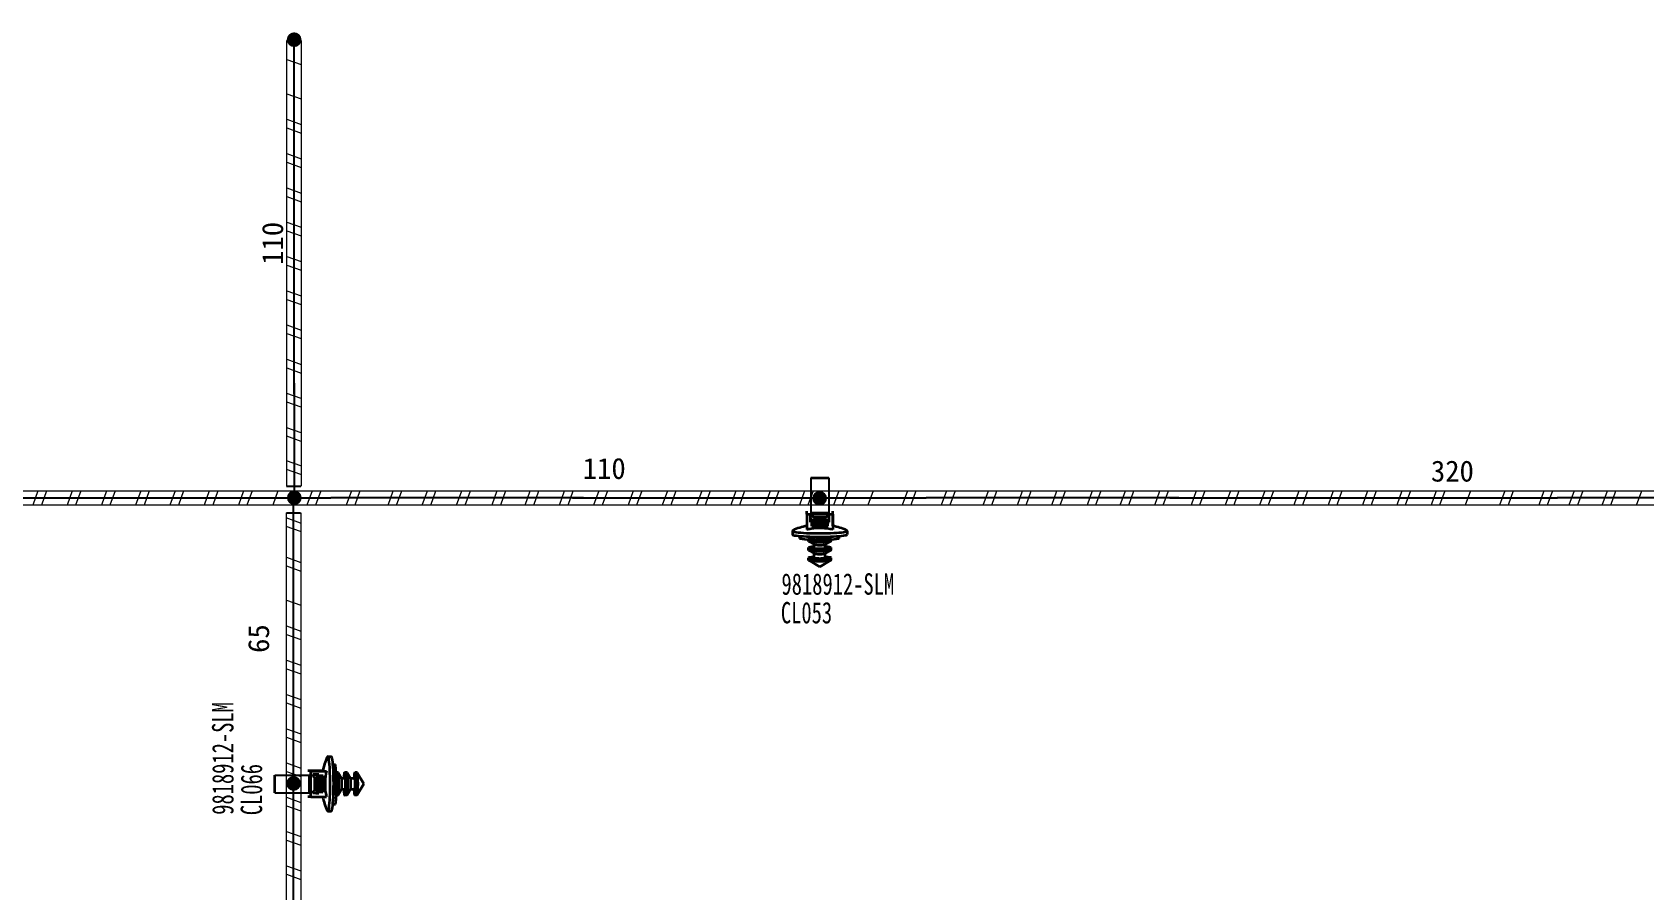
# Model space of a CAD drawing. Header units: millimetres. Extents: x 17 to 3784, y 12 to 1382.
# Drawn here: x 1144.3 to 1255.1, y 1055.8 to 1114.8 of the extents above; entities that cross this region are included whole.
import ezdxf

# ---------------------------------------------------------------- set-up
doc = ezdxf.new("R2010")
doc.units = ezdxf.units.MM
doc.layers.add('ENT', color=7, linetype='Continuous', lineweight=18)
doc.layers.add('粗实线层', color=7, linetype='Continuous', lineweight=35)
doc.styles.add('FangSong_GB2312_Style', font='simfang.ttf')
doc.styles.add('foton', font='', dxfattribs={"width": 0.7})
doc.styles.get('foton').set_extended_font_data('宋体')

msp = doc.modelspace()

# ---------------------------------------------------------------- hatches: boundary and pattern name
h = msp.add_hatch(color=0)
edge = h.paths.add_edge_path(flags=0)
edge.add_arc((1162.3, 1114.28), 0.507, 180, 540)
h = msp.add_hatch(color=0)
edge = h.paths.add_edge_path(flags=0)
edge.add_arc((1162.31, 1082.81), 0.507, 180, 540)
h = msp.add_hatch(color=0)
edge = h.paths.add_edge_path(flags=0)
edge.add_arc((1198.39, 1082.77), 0.507, 180, 540)
h = msp.add_hatch(color=0)
edge = h.paths.add_edge_path(flags=0)
edge.add_arc((1162.26, 1063.18), 0.507, 180, 540)

# ---------------------------------------------------------------- linework, layer by layer
msp.add_line((1161.8, 1114.22), (1162.78, 1114.22))
at = {"color": 0}
for p, q in [((1161.78, 1083.61), (1162.77, 1083.61)), ((1197.79, 1084.17), (1197.79, 1081.78)), ((1199.01, 1084.17), (1199.01, 1081.78)), ((1161.77, 1081.77), (1162.74, 1081.77)), ((1160.97, 1063.76), (1163.36, 1063.76)), ((1160.97, 1062.54), (1163.36, 1062.54))]:
    msp.add_line(p, q, dxfattribs=at)
at = {"color": 0, "lineweight": 35, "ltscale": 0.137499}
for p, q in [((1197.79, 1084.17), (1199.01, 1084.17)), ((1197.79, 1081.78), (1199.01, 1081.78)), ((1160.97, 1062.54), (1160.97, 1063.76)), ((1163.36, 1062.54), (1163.36, 1063.76))]:
    msp.add_line(p, q, dxfattribs=at)
at = {"color": 0, "lineweight": 35, "ltscale": 0.021804}
for p, q in [((1197.51, 1081.69), (1197.52, 1081.89)), ((1197.77, 1081.34), (1197.76, 1081.14)), ((1197.85, 1081.34), (1197.85, 1081.14)), ((1197.85, 1081.05), (1197.85, 1080.86)), ((1198.96, 1081.34), (1198.95, 1081.14)), ((1199.29, 1081.69), (1199.29, 1081.89)), ((1163.45, 1064.03), (1163.25, 1064.04)), ((1163.81, 1063.71), (1164, 1063.7)), ((1163.45, 1062.26), (1163.25, 1062.27)), ((1163.8, 1062.6), (1164, 1062.59)), ((1163.8, 1062.51), (1164, 1062.51)), ((1164.09, 1062.6), (1164.28, 1062.59))]:
    msp.add_line(p, q, dxfattribs=at)
at = {"color": 0, "lineweight": 35, "ltscale": 0.199999}
for p, q in [((1197.51, 1081.69), (1199.29, 1081.69)), ((1163.45, 1062.26), (1163.45, 1064.03))]:
    msp.add_line(p, q, dxfattribs=at)
at = {"color": 0, "lineweight": 35, "ltscale": 0.120856}
for p, q in [((1197.51, 1081.69), (1197.51, 1080.62)), ((1199.29, 1081.69), (1199.29, 1080.62)), ((1163.45, 1064.03), (1164.52, 1064.03)), ((1163.45, 1062.26), (1164.52, 1062.26))]:
    msp.add_line(p, q, dxfattribs=at)
at = {"color": 0, "lineweight": 35, "ltscale": 0.047321}
for p, q in [((1197.76, 1081.14), (1197.76, 1081.56)), ((1199.04, 1081.14), (1199.04, 1081.56)), ((1164, 1063.79), (1163.58, 1063.79)), ((1164, 1062.51), (1163.58, 1062.51))]:
    msp.add_line(p, q, dxfattribs=at)
at = {"color": 0, "lineweight": 35, "ltscale": 0.014999}
for p, q in [((1197.89, 1081.56), (1197.76, 1081.56)), ((1163.58, 1062.64), (1163.58, 1062.51))]:
    msp.add_line(p, q, dxfattribs=at)
at = {"color": 0, "lineweight": 35, "ltscale": 0.010001}
for p, q in [((1197.76, 1081.14), (1197.85, 1081.14)), ((1198.95, 1081.14), (1199.04, 1081.14)), ((1164, 1063.7), (1164, 1063.79)), ((1164, 1062.51), (1164, 1062.59))]:
    msp.add_line(p, q, dxfattribs=at)
at = {"color": 0, "lineweight": 35, "ltscale": 0.025537}
for p, q in [((1197.77, 1081.34), (1197.77, 1081.56)), ((1163.8, 1062.51), (1163.58, 1062.51))]:
    msp.add_line(p, q, dxfattribs=at)
at = {"color": 0, "lineweight": 35, "ltscale": 0.01}
for p, q in [((1197.77, 1081.34), (1197.85, 1081.34)), ((1163.8, 1062.51), (1163.8, 1062.6))]:
    msp.add_line(p, q, dxfattribs=at)
at = {"color": 0, "lineweight": 35, "ltscale": 0.032373}
for p, q in [((1197.85, 1081.05), (1197.85, 1081.34)), ((1197.85, 1080.86), (1197.85, 1081.14)), ((1164.09, 1062.6), (1163.8, 1062.6)), ((1164.28, 1062.59), (1164, 1062.59))]:
    msp.add_line(p, q, dxfattribs=at)
at = {"color": 0, "lineweight": 35, "ltscale": 0.01149}
for p, q in [((1197.96, 1081.05), (1197.85, 1081.05)), ((1164.09, 1062.7), (1164.09, 1062.6))]:
    msp.add_line(p, q, dxfattribs=at)
at = {"color": 0, "lineweight": 35, "ltscale": 0.012451}
for p, q in [((1197.89, 1081.56), (1197.89, 1081.45)), ((1197.96, 1081.13), (1197.96, 1081.02)), ((1198.84, 1081.13), (1198.84, 1081.02)), ((1198.91, 1081.56), (1198.91, 1081.45)), ((1163.58, 1063.66), (1163.69, 1063.66)), ((1164.01, 1063.59), (1164.12, 1063.59)), ((1163.58, 1062.64), (1163.69, 1062.64)), ((1164.01, 1062.7), (1164.12, 1062.7))]:
    msp.add_line(p, q, dxfattribs=at)
at = {"color": 0, "lineweight": 35, "ltscale": 0.114999}
for p, q in [((1198.91, 1081.45), (1197.89, 1081.45)), ((1163.69, 1063.66), (1163.69, 1062.64))]:
    msp.add_line(p, q, dxfattribs=at)
at = {"color": 0, "lineweight": 35, "ltscale": 0.1}
for p, q in [((1197.96, 1081.33), (1198.84, 1081.33)), ((1197.96, 1080.93), (1198.85, 1080.93)), ((1163.81, 1062.71), (1163.81, 1063.59)), ((1164.21, 1062.71), (1164.21, 1063.59))]:
    msp.add_line(p, q, dxfattribs=at)
at = {"color": 0, "lineweight": 35, "ltscale": 0.000439834}
for p, q in [((1197.96, 1081.33), (1197.96, 1081.32)), ((1163.81, 1062.71), (1163.82, 1062.71))]:
    msp.add_line(p, q, dxfattribs=at)
at = {"color": 0, "lineweight": 35, "ltscale": 0.099999}
for p, q in [((1197.96, 1081.32), (1198.84, 1081.32)), ((1197.96, 1081.15), (1198.84, 1081.15)), ((1163.82, 1062.71), (1163.82, 1063.59)), ((1163.99, 1062.71), (1163.99, 1063.59))]:
    msp.add_line(p, q, dxfattribs=at)
at = {"color": 0, "lineweight": 35, "ltscale": 0.019922}
for p, q in [((1197.96, 1081.32), (1197.96, 1081.15)), ((1198.84, 1081.32), (1198.84, 1081.15)), ((1163.82, 1063.59), (1163.99, 1063.59)), ((1163.82, 1062.71), (1163.99, 1062.71))]:
    msp.add_line(p, q, dxfattribs=at)
at = {"color": 0, "lineweight": 35, "ltscale": 0.002181}
for p, q in [((1197.96, 1081.15), (1197.96, 1081.13)), ((1198.84, 1081.15), (1198.84, 1081.13)), ((1163.99, 1063.59), (1164.01, 1063.59)), ((1163.99, 1062.71), (1164.01, 1062.7))]:
    msp.add_line(p, q, dxfattribs=at)
at = {"color": 0, "lineweight": 35, "ltscale": 0.099998}
for p, q in [((1197.96, 1081.13), (1198.84, 1081.13)), ((1197.96, 1081.02), (1198.84, 1081.02)), ((1164.01, 1062.7), (1164.01, 1063.59)), ((1164.12, 1062.7), (1164.12, 1063.59))]:
    msp.add_line(p, q, dxfattribs=at)
at = {"color": 0, "lineweight": 35, "ltscale": 0.009468}
for p, q in [((1197.96, 1081.02), (1197.96, 1080.93)), ((1164.12, 1062.71), (1164.21, 1062.71))]:
    msp.add_line(p, q, dxfattribs=at)
at = {"color": 0, "lineweight": 35, "ltscale": 0.018183}
for p, q in [((1198.84, 1081.17), (1198.84, 1081.33)), ((1163.98, 1063.59), (1163.81, 1063.59))]:
    msp.add_line(p, q, dxfattribs=at)
at = {"color": 0, "lineweight": 35, "ltscale": 0.000439867}
for p, q in [((1198.84, 1081.33), (1198.84, 1081.32)), ((1163.81, 1063.59), (1163.82, 1063.59))]:
    msp.add_line(p, q, dxfattribs=at)
at = {"color": 0, "lineweight": 35, "ltscale": 0.002853}
for p, q in [((1198.84, 1081.19), (1198.84, 1081.17)), ((1163.95, 1063.59), (1163.98, 1063.59))]:
    msp.add_line(p, q, dxfattribs=at)
at = {"color": 0, "lineweight": 35, "ltscale": 0.023842}
for p, q in [((1198.85, 1080.97), (1198.84, 1081.18)), ((1164.17, 1063.6), (1163.96, 1063.59))]:
    msp.add_line(p, q, dxfattribs=at)
at = {"color": 0, "lineweight": 35, "ltscale": 0.001513}
for p, q in [((1198.84, 1081.02), (1198.84, 1081.03)), ((1164.12, 1063.59), (1164.11, 1063.59))]:
    msp.add_line(p, q, dxfattribs=at)
at = {"color": 0, "lineweight": 35, "ltscale": 0.010273}
for p, q in [((1198.84, 1081.02), (1198.85, 1080.93)), ((1164.12, 1063.59), (1164.21, 1063.59))]:
    msp.add_line(p, q, dxfattribs=at)
at = {"color": 0, "lineweight": 35, "ltscale": 0.012045}
for p, q in [((1198.95, 1081.05), (1198.85, 1081.05)), ((1164.09, 1063.7), (1164.09, 1063.6))]:
    msp.add_line(p, q, dxfattribs=at)
at = {"color": 0, "lineweight": 35, "ltscale": 0.004356}
for p, q in [((1198.85, 1080.93), (1198.85, 1080.97)), ((1164.21, 1063.59), (1164.17, 1063.6))]:
    msp.add_line(p, q, dxfattribs=at)
at = {"color": 0, "lineweight": 35, "ltscale": 0.012463}
for p, q in [((1198.91, 1081.56), (1198.91, 1081.45)), ((1163.58, 1063.66), (1163.69, 1063.66))]:
    msp.add_line(p, q, dxfattribs=at)
at = {"color": 0, "lineweight": 35, "ltscale": 0.015}
for p, q in [((1199.04, 1081.56), (1198.91, 1081.56)), ((1163.58, 1063.79), (1163.58, 1063.66))]:
    msp.add_line(p, q, dxfattribs=at)
at = {"color": 0, "lineweight": 35, "ltscale": 0.032379}
for p, q in [((1198.95, 1080.86), (1198.95, 1081.14)), ((1164.29, 1063.7), (1164, 1063.7))]:
    msp.add_line(p, q, dxfattribs=at)
at = {"color": 0, "lineweight": 35, "ltscale": 0.009064}
for p, q in [((1198.96, 1081.34), (1199.04, 1081.34)), ((1163.81, 1063.71), (1163.81, 1063.79))]:
    msp.add_line(p, q, dxfattribs=at)
at = {"color": 0, "lineweight": 35, "ltscale": 0.113794}
for p, q in [((1199.29, 1080.88), (1199.29, 1081.89)), ((1164.26, 1064.04), (1163.25, 1064.04))]:
    msp.add_line(p, q, dxfattribs=at)
at = {"color": 0, "lineweight": 35, "ltscale": 0.027679}
for p, q in [((1196.52, 1080.53), (1196.52, 1080.29)), ((1200.29, 1080.53), (1200.29, 1080.29)), ((1164.61, 1065.04), (1164.85, 1065.04)), ((1164.61, 1061.27), (1164.85, 1061.27))]:
    msp.add_line(p, q, dxfattribs=at)
at = {"color": 0, "lineweight": 35, "ltscale": 0.01853}
for p, q in [((1197.63, 1079.83), (1197.63, 1079.99)), ((1165.31, 1062.38), (1165.15, 1062.38))]:
    msp.add_line(p, q, dxfattribs=at)
at = {"color": 0, "lineweight": 35, "ltscale": 0.051177}
for p, q in [((1198.03, 1079.59), (1197.64, 1079.82)), ((1165.55, 1062.78), (1165.32, 1062.39))]:
    msp.add_line(p, q, dxfattribs=at)
at = {"color": 0, "lineweight": 35, "ltscale": 0.124999}
for p, q in [((1198.95, 1080.86), (1197.85, 1080.86)), ((1164.29, 1063.7), (1164.28, 1062.59))]:
    msp.add_line(p, q, dxfattribs=at)
at = {"color": 0, "lineweight": 35, "ltscale": 0.02207}
for p, q in [((1198.02, 1079.93), (1198.02, 1080.13)), ((1198.78, 1079.93), (1198.78, 1080.13)), ((1165.21, 1063.53), (1165.01, 1063.53)), ((1165.21, 1062.77), (1165.01, 1062.77))]:
    msp.add_line(p, q, dxfattribs=at)
at = {"color": 0, "lineweight": 35, "ltscale": 0.051178}
for p, q in [((1198.78, 1079.59), (1199.17, 1079.82)), ((1165.55, 1063.53), (1165.32, 1063.92))]:
    msp.add_line(p, q, dxfattribs=at)
at = {"color": 0, "lineweight": 35, "ltscale": 0.018536}
for p, q in [((1199.18, 1079.83), (1199.18, 1079.99)), ((1165.31, 1063.93), (1165.15, 1063.93))]:
    msp.add_line(p, q, dxfattribs=at)
at = {"color": 0, "lineweight": 35, "ltscale": 0.019769}
for p, q in [((1197.63, 1079.21), (1197.63, 1079.38)), ((1199.18, 1079.21), (1199.18, 1079.38)), ((1165.93, 1063.93), (1165.76, 1063.93)), ((1165.93, 1062.38), (1165.76, 1062.38))]:
    msp.add_line(p, q, dxfattribs=at)
at = {"color": 0, "lineweight": 35, "ltscale": 0.017883}
for p, q in [((1197.63, 1078.52), (1197.63, 1078.68)), ((1199.18, 1078.52), (1199.18, 1078.68)), ((1166.62, 1063.93), (1166.46, 1063.93)), ((1166.62, 1062.38), (1166.46, 1062.38))]:
    msp.add_line(p, q, dxfattribs=at)
at = {"color": 0, "lineweight": 35, "ltscale": 0.051179}
for p, q in [((1198.03, 1078.97), (1197.64, 1079.2)), ((1198.78, 1078.97), (1199.17, 1079.2)), ((1166.17, 1063.53), (1165.94, 1063.92)), ((1166.17, 1062.78), (1165.94, 1062.39))]:
    msp.add_line(p, q, dxfattribs=at)
at = {"color": 0, "lineweight": 35, "ltscale": 0.029858}
for p, q in [((1198.02, 1079.32), (1198.02, 1079.59)), ((1198.78, 1079.32), (1198.78, 1079.59)), ((1165.82, 1063.53), (1165.55, 1063.53)), ((1165.82, 1062.77), (1165.55, 1062.77))]:
    msp.add_line(p, q, dxfattribs=at)
at = {"color": 0, "lineweight": 35, "ltscale": 0.032245}
for p, q in [((1198.02, 1078.68), (1198.02, 1078.97)), ((1198.78, 1078.68), (1198.78, 1078.97)), ((1166.46, 1063.53), (1166.17, 1063.53)), ((1166.46, 1062.77), (1166.17, 1062.77))]:
    msp.add_line(p, q, dxfattribs=at)
at = {"color": 0, "lineweight": 35, "ltscale": 0.100609}
for p, q in [((1198.4, 1078.06), (1197.64, 1078.52)), ((1167.08, 1063.15), (1166.63, 1062.39))]:
    msp.add_line(p, q, dxfattribs=at)
at = {"color": 0, "lineweight": 35, "ltscale": 0.10061}
for p, q in [((1198.4, 1078.06), (1199.17, 1078.52)), ((1167.08, 1063.15), (1166.63, 1063.92))]:
    msp.add_line(p, q, dxfattribs=at)
at = {"color": 7, "linetype": 'Continuous', "lineweight": 0}
for points in [[(1161.8, 1111.87), (1161.8, 1114.22)], [(1162.78, 1114.22), (1162.78, 1111.87)], [(1161.8, 1112.93), (1162.78, 1112.57)], [(1161.8, 1109.51), (1161.8, 1111.87)], [(1162.78, 1111.87), (1162.78, 1109.51)], [(1161.8, 1110.57), (1162.78, 1110.22)], [(1161.8, 1107.16), (1161.8, 1109.51)], [(1161.8, 1108.81), (1162.78, 1108.45)], [(1162.78, 1109.51), (1162.78, 1107.16)], [(1161.8, 1108.22), (1162.78, 1107.86)], [(1161.8, 1104.8), (1161.8, 1107.16)], [(1161.8, 1106.45), (1162.78, 1106.1)], [(1162.78, 1107.16), (1162.78, 1104.8)], [(1161.8, 1105.86), (1162.78, 1105.51)], [(1161.8, 1102.45), (1161.8, 1104.8)], [(1162.78, 1104.8), (1162.78, 1102.45)], [(1161.8, 1104.1), (1162.78, 1103.74)], [(1161.8, 1103.51), (1162.78, 1103.15)], [(1161.8, 1100.09), (1161.8, 1102.45)], [(1162.78, 1102.45), (1162.78, 1100.09)], [(1161.8, 1101.74), (1162.78, 1101.39)], [(1161.8, 1101.15), (1162.78, 1100.8)], [(1161.8, 1097.74), (1161.8, 1100.09)], [(1162.78, 1100.09), (1162.78, 1097.74)], [(1161.8, 1099.39), (1162.78, 1099.03)], [(1161.8, 1098.8), (1162.78, 1098.45)], [(1161.8, 1095.39), (1161.8, 1097.74)], [(1162.78, 1097.74), (1162.78, 1095.39)], [(1161.8, 1097.03), (1162.78, 1096.68)], [(1161.8, 1096.44), (1162.78, 1096.09)], [(1161.8, 1093.03), (1161.8, 1095.39)], [(1162.78, 1095.39), (1162.78, 1093.03)], [(1161.8, 1094.68), (1162.78, 1094.33)], [(1161.8, 1094.09), (1162.78, 1093.74)], [(1161.8, 1092.32), (1162.78, 1091.97)], [(1161.8, 1091.74), (1162.78, 1091.38)], [(1211.98, 1082.31), (1212.33, 1083.29)], [(1212.57, 1082.31), (1212.92, 1083.29)], [(1213.63, 1083.29), (1215.98, 1083.29)], [(1214.33, 1082.31), (1214.69, 1083.29)], [(1214.92, 1082.31), (1215.28, 1083.29)], [(1215.98, 1083.29), (1218.34, 1083.29)], [(1216.78, 1082.33), (1217.13, 1083.31)], [(1217.36, 1082.33), (1217.72, 1083.31)], [(1218.34, 1083.29), (1220.69, 1083.29)], [(1219.04, 1082.31), (1219.4, 1083.29)], [(1219.63, 1082.31), (1219.98, 1083.29)], [(1220.69, 1083.29), (1223.59, 1083.29)], [(1221.4, 1082.31), (1221.75, 1083.29)], [(1221.99, 1082.31), (1222.34, 1083.29)], [(1223.19, 1083.29), (1225.55, 1083.29)], [(1224.25, 1083.29), (1223.9, 1082.31)], [(1224.84, 1083.29), (1224.49, 1082.31)], [(1225.55, 1083.29), (1227.9, 1083.29)], [(1226.61, 1083.29), (1226.25, 1082.31)], [(1227.19, 1083.29), (1226.84, 1082.31)], [(1227.9, 1083.29), (1230.25, 1083.29)], [(1228.96, 1083.29), (1228.61, 1082.31)], [(1229.55, 1083.29), (1229.2, 1082.31)], [(1230.25, 1083.29), (1232.61, 1083.29)], [(1231.31, 1083.29), (1230.96, 1082.31)], [(1231.9, 1083.29), (1231.55, 1082.31)], [(1232.61, 1083.29), (1234.96, 1083.29)], [(1233.67, 1083.29), (1233.32, 1082.31)], [(1234.26, 1083.29), (1233.9, 1082.31)], [(1234.96, 1083.29), (1237.32, 1083.29)], [(1236.02, 1083.29), (1235.67, 1082.31)], [(1236.61, 1083.29), (1236.26, 1082.31)], [(1237.32, 1083.29), (1239.67, 1083.29)], [(1238.38, 1083.29), (1238.02, 1082.31)], [(1238.97, 1083.29), (1238.61, 1082.31)], [(1239.67, 1083.29), (1242.03, 1083.29)], [(1240.73, 1083.29), (1240.38, 1082.31)], [(1241.32, 1083.29), (1240.97, 1082.31)], [(1242.03, 1083.29), (1244.38, 1083.29)], [(1243.09, 1083.29), (1242.73, 1082.31)], [(1244.38, 1083.29), (1246.74, 1083.29)], [(1245.44, 1083.29), (1245.09, 1082.31)], [(1246.03, 1083.29), (1245.68, 1082.31)], [(1246.74, 1083.29), (1249.09, 1083.29)], [(1247.8, 1082.32), (1248.15, 1083.3)], [(1248.38, 1082.32), (1248.74, 1083.3)], [(1249.08, 1083.29), (1251.43, 1083.29)], [(1249.87, 1082.33), (1250.23, 1083.31)], [(1250.46, 1082.33), (1250.82, 1083.31)], [(1251.43, 1083.29), (1253.79, 1083.29)], [(1252.14, 1082.31), (1252.49, 1083.29)], [(1252.73, 1082.31), (1253.08, 1083.29)], [(1253.79, 1083.29), (1256.14, 1083.29)], [(1254.5, 1082.31), (1254.85, 1083.29)], [(1215.98, 1082.31), (1213.63, 1082.31)], [(1218.34, 1082.31), (1215.98, 1082.31)], [(1220.69, 1082.31), (1218.34, 1082.31)], [(1223.33, 1082.31), (1220.69, 1082.31)], [(1225.55, 1082.31), (1223.19, 1082.31)], [(1227.9, 1082.31), (1225.55, 1082.31)], [(1230.25, 1082.31), (1227.9, 1082.31)], [(1232.61, 1082.31), (1230.25, 1082.31)], [(1234.96, 1082.31), (1232.61, 1082.31)], [(1237.32, 1082.31), (1234.96, 1082.31)], [(1239.67, 1082.31), (1237.32, 1082.31)], [(1242.03, 1082.31), (1239.67, 1082.31)], [(1244.38, 1082.31), (1242.03, 1082.31)], [(1246.74, 1082.31), (1244.38, 1082.31)], [(1249.09, 1082.31), (1246.74, 1082.31)], [(1251.43, 1082.31), (1249.08, 1082.31)], [(1253.79, 1082.31), (1251.43, 1082.31)], [(1256.14, 1082.31), (1253.79, 1082.31)]]:
    msp.add_lwpolyline(points, dxfattribs=at)
at = {"color": 0, "linetype": 'Continuous', "lineweight": 13}
for points in [[(1162.29, 1114.22), (1162.29, 1090.71)], [(1162.29, 1090.67), (1162.29, 1083.58)], [(1164.83, 1082.8), (1141.32, 1082.8)], [(1182.16, 1082.8), (1164.83, 1082.8)], [(1205.71, 1082.8), (1182.2, 1082.8)], [(1223.04, 1082.8), (1205.71, 1082.8)], [(1162.26, 1079.42), (1162.26, 1055.91)]]:
    msp.add_lwpolyline(points, dxfattribs=at)
at = {"color": 0, "linetype": 'Continuous', "lineweight": 25}
for points in [[(1162.29, 1089.92), (1162.29, 1114.22)], [(1162.29, 1090.68), (1162.29, 1082.76)], [(1140.54, 1082.8), (1164.83, 1082.8)], [(1162.26, 1055.13), (1162.26, 1082.85)], [(1182.17, 1082.8), (1164.83, 1082.8)], [(1181.42, 1082.8), (1205.71, 1082.8)], [(1223.05, 1082.8), (1205.71, 1082.8)]]:
    msp.add_lwpolyline(points, dxfattribs=at)
at = {"color": 0, "linetype": 'Continuous', "lineweight": 0}
for points in [[(1161.8, 1090.68), (1161.8, 1093.03)], [(1162.78, 1093.03), (1162.78, 1090.68)], [(1161.8, 1088.32), (1161.8, 1090.68)], [(1162.78, 1089.62), (1161.8, 1089.97)], [(1162.78, 1090.68), (1162.78, 1088.32)], [(1162.78, 1089.03), (1161.8, 1089.38)], [(1161.8, 1085.97), (1161.8, 1088.32)], [(1162.78, 1087.26), (1161.8, 1087.62)], [(1162.78, 1088.32), (1162.78, 1085.97)], [(1162.78, 1086.68), (1161.8, 1087.03)], [(1162.76, 1085), (1161.78, 1085.35)], [(1161.8, 1083.61), (1161.8, 1085.97)], [(1162.78, 1085.97), (1162.78, 1083.61)], [(1162.76, 1084.41), (1161.78, 1084.76)], [(1143.64, 1083.29), (1146, 1083.29)], [(1144.7, 1083.29), (1144.35, 1082.31)], [(1145.29, 1083.29), (1144.94, 1082.31)], [(1146, 1083.29), (1148.35, 1083.29)], [(1147.06, 1083.29), (1146.7, 1082.31)], [(1147.65, 1083.29), (1147.29, 1082.31)], [(1148.35, 1083.29), (1150.71, 1083.29)], [(1149.41, 1083.29), (1149.06, 1082.31)], [(1150, 1083.29), (1149.65, 1082.31)], [(1150.71, 1083.29), (1153.06, 1083.29)], [(1151.77, 1083.29), (1151.41, 1082.31)], [(1152.35, 1083.29), (1152, 1082.31)], [(1153.06, 1083.29), (1155.41, 1083.29)], [(1154.12, 1083.29), (1153.77, 1082.31)], [(1154.71, 1083.29), (1154.36, 1082.31)], [(1155.41, 1083.29), (1157.77, 1083.29)], [(1156.47, 1083.29), (1156.12, 1082.31)], [(1157.06, 1083.29), (1156.71, 1082.31)], [(1157.77, 1083.29), (1160.12, 1083.29)], [(1158.83, 1083.29), (1158.48, 1082.31)], [(1159.42, 1083.29), (1159.06, 1082.31)], [(1160.12, 1083.29), (1162.48, 1083.29)], [(1161.18, 1083.29), (1160.83, 1082.31)], [(1162.48, 1083.29), (1164.83, 1083.29)], [(1163.54, 1083.29), (1163.18, 1082.31)], [(1164.13, 1083.29), (1163.77, 1082.31)], [(1164.83, 1083.29), (1167.19, 1083.29)], [(1165.89, 1082.32), (1166.25, 1083.3)], [(1166.48, 1082.32), (1166.83, 1083.3)], [(1167.03, 1083.29), (1170.39, 1083.29)], [(1168.75, 1082.31), (1169.1, 1083.29)], [(1169.33, 1082.31), (1169.69, 1083.29)], [(1170.39, 1083.29), (1172.75, 1083.29)], [(1171.1, 1082.31), (1171.45, 1083.29)], [(1171.69, 1082.31), (1172.04, 1083.29)], [(1172.75, 1083.29), (1175.1, 1083.29)], [(1173.45, 1082.31), (1173.81, 1083.29)], [(1174.04, 1082.31), (1174.4, 1083.29)], [(1175.1, 1083.29), (1177.46, 1083.29)], [(1175.9, 1082.33), (1176.25, 1083.31)], [(1176.49, 1082.33), (1176.84, 1083.31)], [(1177.46, 1083.29), (1179.81, 1083.29)], [(1178.16, 1082.31), (1178.52, 1083.29)], [(1178.75, 1082.31), (1179.11, 1083.29)], [(1179.81, 1083.29), (1182.17, 1083.29)], [(1180.52, 1082.31), (1180.87, 1083.29)], [(1181.11, 1082.31), (1181.46, 1083.29)], [(1182.17, 1083.29), (1184.52, 1083.29)], [(1183.23, 1083.29), (1182.87, 1082.31)], [(1183.82, 1083.29), (1183.46, 1082.31)], [(1184.52, 1083.29), (1186.88, 1083.29)], [(1185.58, 1083.29), (1185.23, 1082.31)], [(1186.17, 1083.29), (1185.82, 1082.31)], [(1186.88, 1083.29), (1189.23, 1083.29)], [(1187.94, 1083.29), (1187.58, 1082.31)], [(1188.52, 1083.29), (1188.17, 1082.31)], [(1189.23, 1083.29), (1191.59, 1083.29)], [(1190.29, 1083.29), (1189.94, 1082.31)], [(1190.88, 1083.29), (1190.53, 1082.31)], [(1191.59, 1083.29), (1193.94, 1083.29)], [(1192.64, 1083.29), (1192.29, 1082.31)], [(1193.23, 1083.29), (1192.88, 1082.31)], [(1193.94, 1083.29), (1196.29, 1083.29)], [(1195, 1083.29), (1194.65, 1082.31)], [(1195.59, 1083.29), (1195.23, 1082.31)], [(1196.29, 1083.29), (1198.65, 1083.29)], [(1197.35, 1083.29), (1197, 1082.31)], [(1197.94, 1083.29), (1197.59, 1082.31)], [(1198.65, 1083.29), (1201, 1083.29)], [(1199.71, 1083.29), (1199.35, 1082.31)], [(1200.3, 1083.29), (1199.94, 1082.31)], [(1201, 1083.29), (1203.36, 1083.29)], [(1202.06, 1083.29), (1201.71, 1082.31)], [(1203.36, 1083.29), (1205.71, 1083.29)], [(1204.42, 1083.29), (1204.06, 1082.31)], [(1205, 1083.29), (1204.65, 1082.31)], [(1205.71, 1083.29), (1208.07, 1083.29)], [(1206.77, 1082.32), (1207.12, 1083.3)], [(1207.36, 1082.32), (1207.71, 1083.3)], [(1207.91, 1083.29), (1211.27, 1083.29)], [(1209.63, 1082.31), (1209.98, 1083.29)], [(1210.21, 1082.31), (1210.57, 1083.29)], [(1211.27, 1083.29), (1213.63, 1083.29)], [(1146, 1082.31), (1143.64, 1082.31)], [(1148.35, 1082.31), (1146, 1082.31)], [(1150.71, 1082.31), (1148.35, 1082.31)], [(1153.06, 1082.31), (1150.71, 1082.31)], [(1155.41, 1082.31), (1153.06, 1082.31)], [(1157.77, 1082.31), (1155.41, 1082.31)], [(1160.12, 1082.31), (1157.77, 1082.31)], [(1162.48, 1082.31), (1160.12, 1082.31)], [(1164.83, 1082.31), (1162.48, 1082.31)], [(1167.19, 1082.31), (1164.83, 1082.31)], [(1170.39, 1082.31), (1166.95, 1082.31)], [(1172.75, 1082.31), (1170.39, 1082.31)], [(1175.1, 1082.31), (1172.75, 1082.31)], [(1177.46, 1082.31), (1175.1, 1082.31)], [(1179.81, 1082.31), (1177.46, 1082.31)], [(1182.17, 1082.31), (1179.81, 1082.31)], [(1184.52, 1082.31), (1182.17, 1082.31)], [(1186.88, 1082.31), (1184.52, 1082.31)], [(1189.23, 1082.31), (1186.88, 1082.31)], [(1191.59, 1082.31), (1189.23, 1082.31)], [(1193.94, 1082.31), (1191.59, 1082.31)], [(1196.29, 1082.31), (1193.94, 1082.31)], [(1198.65, 1082.31), (1196.29, 1082.31)], [(1201, 1082.31), (1198.65, 1082.31)], [(1203.36, 1082.31), (1201, 1082.31)], [(1205.71, 1082.31), (1203.36, 1082.31)], [(1208.07, 1082.31), (1205.71, 1082.31)], [(1211.27, 1082.31), (1207.83, 1082.31)], [(1213.63, 1082.31), (1211.27, 1082.31)], [(1162.74, 1081.07), (1161.75, 1081.42)], [(1161.77, 1079.42), (1161.77, 1081.78)], [(1162.75, 1081.78), (1162.75, 1079.42)], [(1162.74, 1080.48), (1161.75, 1080.83)], [(1161.77, 1077.07), (1161.77, 1079.42)], [(1161.77, 1078.72), (1162.75, 1078.36)], [(1162.75, 1079.42), (1162.75, 1077.07)], [(1161.77, 1078.13), (1162.75, 1077.77)], [(1161.77, 1074.71), (1161.77, 1077.07)], [(1162.75, 1077.07), (1162.75, 1074.71)], [(1161.77, 1075.77), (1162.75, 1075.42)], [(1161.77, 1072.36), (1161.77, 1074.71)], [(1162.75, 1074.71), (1162.75, 1072.36)], [(1161.77, 1074.01), (1162.75, 1073.65)], [(1161.77, 1073.42), (1162.75, 1073.06)], [(1161.77, 1070), (1161.77, 1072.36)], [(1162.75, 1072.36), (1162.75, 1070)], [(1161.77, 1071.65), (1162.75, 1071.3)], [(1161.77, 1071.06), (1162.75, 1070.71)], [(1161.77, 1067.65), (1161.77, 1070)], [(1162.75, 1070), (1162.75, 1067.65)], [(1161.77, 1069.3), (1162.75, 1068.94)], [(1161.77, 1068.71), (1162.75, 1068.36)], [(1161.77, 1065.3), (1161.77, 1067.65)], [(1162.75, 1067.65), (1162.75, 1065.3)], [(1161.77, 1066.94), (1162.75, 1066.59)], [(1161.77, 1066.35), (1162.75, 1066)], [(1161.77, 1062.94), (1161.77, 1065.3)], [(1161.77, 1064.59), (1162.75, 1064.24)], [(1162.75, 1065.3), (1162.75, 1062.94)], [(1161.77, 1064), (1162.75, 1063.65)], [(1161.77, 1060.59), (1161.77, 1062.94)], [(1161.77, 1062.23), (1162.75, 1061.88)], [(1162.75, 1062.94), (1162.75, 1060.59)], [(1161.77, 1061.65), (1162.75, 1061.29)], [(1161.77, 1058.23), (1161.77, 1060.59)], [(1161.77, 1059.88), (1162.75, 1059.53)], [(1162.75, 1060.59), (1162.75, 1058.23)], [(1161.77, 1059.29), (1162.75, 1058.94)], [(1161.77, 1055.88), (1161.77, 1058.23)], [(1162.75, 1058.23), (1162.75, 1055.88)], [(1161.77, 1057.53), (1162.75, 1057.17)], [(1161.77, 1056.94), (1162.75, 1056.58)], [(1161.77, 1053.38), (1161.77, 1056.27)], [(1162.75, 1056.02), (1162.75, 1053.38)]]:
    msp.add_lwpolyline(points, dxfattribs=at)
at = {"color": 7, "linetype": 'Continuous', "lineweight": 25}
for points in [[(1222.44, 1082.8), (1249.06, 1082.8)], [(1256.15, 1082.8), (1249.05, 1082.8)]]:
    msp.add_lwpolyline(points, dxfattribs=at)
at = {"color": 7, "linetype": 'Continuous', "lineweight": 13}
for points in [[(1246.74, 1082.8), (1223.22, 1082.8)], [(1256.14, 1082.8), (1249.05, 1082.8)]]:
    msp.add_lwpolyline(points, dxfattribs=at)
at = {"color": 0, "lineweight": 35}
for points in [[(1199.29, 1080.88), (1199.29, 1080.88), (1199.29, 1080.88), (1199.29, 1080.87), (1199.29, 1080.62)], [(1164.26, 1064.04), (1164.26, 1064.04), (1164.26, 1064.04), (1164.27, 1064.04), (1164.52, 1064.03)]]:
    msp.add_lwpolyline(points, dxfattribs=at)
for centre, radius, start, end in [((1198.4, 1076.54), 4.43, 101.5926, 114.6806), ((1198.4, 1076.41), 4.3, 98.0608, 101.8594), ((1198.4, 1076.41), 4.31, 78.1064, 98.0601), ((1198.4, 1076.54), 4.43, 65.3204, 78.4449), ((1168.6, 1063.15), 4.43, 155.3204, 168.4449), ((1168.73, 1063.15), 4.31, 168.1064, 188.0601), ((1168.6, 1063.15), 4.43, 191.5926, 204.6806), ((1168.73, 1063.15), 4.3, 188.0608, 191.8594)]:
    msp.add_arc(centre, radius, start, end, dxfattribs=at)
for centre, major_axis, ratio, start_param, end_param in [((1198.84, 1080.97), (0, 0.221), 0.00373, 5.995159, 6.283185), ((1198.84, 1080.97), (0, 0.221), 0.00373, 0, 0.087245), ((1198.84, 1080.81), (0, 0.221), 0.00373, 6.048679, 6.283185), ((1198.4, 1080.53), (1.88, 0), 0.087133, 2.954112, 3.141636), ((1198.4, 1080.53), (1.88, 0), 0.087133, 3.141636, 4.208645), ((1198.4, 1080.29), (-1.88, 0), 0.087133, 0, 1.067052), ((1198.4, 1080.53), (-1.88, 0), 0.087133, 1.067052, 3.141614), ((1198.4, 1080.29), (1.88, 0), 0.087133, 4.208645, 6.279441), ((1198.4, 1079.99), (-0.775, 0), 0.087133, 5.225993, 6.283145), ((1198.4, 1079.99), (-0.775, 0), 0.087133, 6.283145, 6.429275), ((1198.4, 1079.83), (-0.775, 0), 0.087133, 6.283145, 6.429275), ((1198.4, 1079.99), (-0.775, 0), 0.087133, 0.14609, 2.995504), ((1198.4, 1079.83), (-0.775, 0), 0.087133, 0.14609, 2.995504), ((1198.4, 1080.13), (-0.381, 0), 0.087133, 0.183505, 2.958112), ((1198.4, 1079.99), (-0.775, 0), 0.087133, 3.141552, 4.198784), ((1198.4, 1079.99), (-0.775, 0), 0.087133, 2.995504, 3.141552), ((1198.4, 1079.83), (-0.775, 0), 0.087133, 2.995504, 3.141552), ((1198.4, 1080.53), (-1.88, 0), 0.087133, 3.141614, 3.329066), ((1198.4, 1080.29), (-1.88, 0), 0.087133, 3.137849, 3.141636), ((1198.4, 1079.38), (-0.775, 0), 0.087133, 5.225993, 6.283145), ((1198.4, 1079.38), (-0.775, 0), 0.087133, 6.283145, 6.429275), ((1198.4, 1079.21), (-0.775, 0), 0.087133, 6.283145, 6.429275), ((1198.4, 1078.68), (-0.775, 0), 0.087133, 5.225993, 6.283145), ((1198.4, 1078.68), (-0.775, 0), 0.087133, 6.283145, 9.424737), ((1198.4, 1079.38), (-0.775, 0), 0.087133, 0.14609, 2.995504), ((1198.4, 1079.21), (-0.775, 0), 0.087133, 0.14609, 2.995504), ((1198.4, 1078.68), (-0.381, 0), 0.087133, 6.283145, 7.350238), ((1198.4, 1079.59), (-0.381, 0), 0.087133, 0.14609, 2.995504), ((1198.4, 1078.97), (-0.381, 0), 0.087133, 0.14609, 2.995504), ((1198.4, 1078.68), (-0.381, 0), 0.087133, 1.067052, 3.141552), ((1198.4, 1079.38), (-0.775, 0), 0.087133, 3.141552, 4.198784), ((1198.4, 1078.68), (-0.775, 0), 0.087133, 3.141552, 4.198784), ((1198.4, 1079.38), (-0.775, 0), 0.087133, 2.995504, 3.141552), ((1198.4, 1079.21), (-0.775, 0), 0.087133, 2.995504, 3.141552), ((1198.4, 1078.52), (-0.775, 0), 0.087133, 6.283145, 6.429275), ((1198.4, 1078.52), (-0.775, 0), 0.087133, 0.14609, 2.995504), ((1198.4, 1078.52), (-0.775, 0), 0.087133, 2.995504, 3.141552), ((1164.61, 1063.15), (0, -1.88), 0.087133, 3.141614, 3.329066), ((1164.61, 1063.15), (0, -1.88), 0.087133, 1.067052, 3.141614), ((1164.85, 1063.15), (0, 1.88), 0.087133, 4.208645, 6.279441), ((1164.85, 1063.15), (0, -1.88), 0.087133, 3.137849, 3.141636), ((1164.17, 1063.59), (-0.221, 0), 0.00373, 5.995159, 6.283185), ((1164.17, 1063.59), (-0.221, 0), 0.00373, 0, 0.087245), ((1164.33, 1063.59), (-0.221, 0), 0.00373, 6.048679, 6.283185), ((1165.01, 1063.15), (0, -0.381), 0.087133, 0.183505, 2.958112), ((1165.15, 1063.15), (0, -0.775), 0.087133, 3.141552, 4.198784), ((1165.15, 1063.15), (0, -0.775), 0.087133, 2.995504, 3.141552), ((1165.15, 1063.15), (0, -0.775), 0.087133, 0.14609, 2.995504), ((1165.31, 1063.15), (0, -0.775), 0.087133, 2.995504, 3.141552), ((1165.31, 1063.15), (0, -0.775), 0.087133, 0.14609, 2.995504), ((1165.55, 1063.15), (0, -0.381), 0.087133, 0.14609, 2.995504), ((1165.76, 1063.15), (0, -0.775), 0.087133, 3.141552, 4.198784), ((1165.76, 1063.15), (0, -0.775), 0.087133, 2.995504, 3.141552), ((1165.76, 1063.15), (0, -0.775), 0.087133, 0.14609, 2.995504), ((1165.93, 1063.15), (0, -0.775), 0.087133, 2.995504, 3.141552), ((1165.93, 1063.15), (0, -0.775), 0.087133, 0.14609, 2.995504), ((1166.17, 1063.15), (0, -0.381), 0.087133, 0.14609, 2.995504), ((1166.46, 1063.15), (0, -0.775), 0.087133, 3.141552, 4.198784), ((1166.46, 1063.15), (0, -0.775), 0.087133, 6.283145, 9.424737), ((1166.46, 1063.15), (0, -0.381), 0.087133, 1.067052, 3.141552), ((1166.62, 1063.15), (0, -0.775), 0.087133, 2.995504, 3.141552), ((1166.62, 1063.15), (0, -0.775), 0.087133, 0.14609, 2.995504), ((1164.61, 1063.15), (0, 1.88), 0.087133, 3.141636, 4.208645), ((1164.85, 1063.15), (0, -1.88), 0.087133, 0, 1.067052), ((1165.15, 1063.15), (0, -0.775), 0.087133, 5.225993, 6.283145), ((1165.15, 1063.15), (0, -0.775), 0.087133, 6.283145, 6.429275), ((1165.31, 1063.15), (0, -0.775), 0.087133, 6.283145, 6.429275), ((1165.76, 1063.15), (0, -0.775), 0.087133, 5.225993, 6.283145), ((1165.76, 1063.15), (0, -0.775), 0.087133, 6.283145, 6.429275), ((1165.93, 1063.15), (0, -0.775), 0.087133, 6.283145, 6.429275), ((1166.46, 1063.15), (0, -0.775), 0.087133, 5.225993, 6.283145), ((1166.46, 1063.15), (0, -0.381), 0.087133, 6.283145, 7.350238), ((1166.62, 1063.15), (0, -0.775), 0.087133, 6.283145, 6.429275), ((1164.61, 1063.15), (0, 1.88), 0.087133, 2.954112, 3.141636)]:
    msp.add_ellipse(centre, major_axis=major_axis, ratio=ratio, start_param=start_param, end_param=end_param, dxfattribs=at)
at = {"layer": '粗实线层', "color": 0}
for p, q in [((1197, 1080.18), (1197, 1080)), ((1199.73, 1080.01), (1199.73, 1080.17)), ((1165.13, 1064.47), (1164.97, 1064.47)), ((1164.96, 1061.75), (1165.14, 1061.75))]:
    msp.add_line(p, q, dxfattribs=at)
for centre, start, end in [((1198.33, 1090.78), 262.9696, 277.4029), ((1154.36, 1063.08), 352.9696, 7.4029)]:
    msp.add_arc(centre, 10.86, start, end, dxfattribs=at)

# ---------------------------------------------------------------- texts
at = {"color": 7, "linetype": 'Continuous', "style": 'FangSong_GB2312_Style'}
msp.add_text('110', height=1.447, rotation=90, dxfattribs=at).set_placement((1161.54, 1098.81))
at = {"color": 0, "linetype": 'Continuous', "style": 'FangSong_GB2312_Style'}
msp.add_text('110', height=1.447, dxfattribs=at).set_placement((1182.12, 1084.1))
at = {"color": 7, "linetype": 'Continuous', "style": 'FangSong_GB2312_Style'}
msp.add_text('320', height=1.447, dxfattribs=at).set_placement((1240.37, 1083.92))
at = {"color": 0, "linetype": 'Continuous', "style": 'FangSong_GB2312_Style'}
msp.add_text('65', height=1.447, rotation=90, dxfattribs=at).set_placement((1160.58, 1072.15))
at = {"layer": 'ENT', "color": 0, "char_height": 1.4722, "width": 159.9171, "attachment_point": 1, "style": 'foton'}
for s, insert in [('{\\T1.004;9818912-SLM}', (1195.77, 1077.62)), ('{\\T1.004;CL053}', (1195.73, 1075.65))]:
    msp.add_mtext(s, dxfattribs=dict(at, insert=insert))
at = {"layer": 'ENT', "color": 0, "char_height": 1.4722, "width": 159.9171, "attachment_point": 1, "rotation": 90, "style": 'foton'}
for s, insert in [('{\\T1.004;9818912-SLM}', (1156.66, 1061.03)), ('{\\T1.004;CL066}', (1158.63, 1061))]:
    msp.add_mtext(s, dxfattribs=dict(at, insert=insert))

doc.saveas('drawing.dxf')
